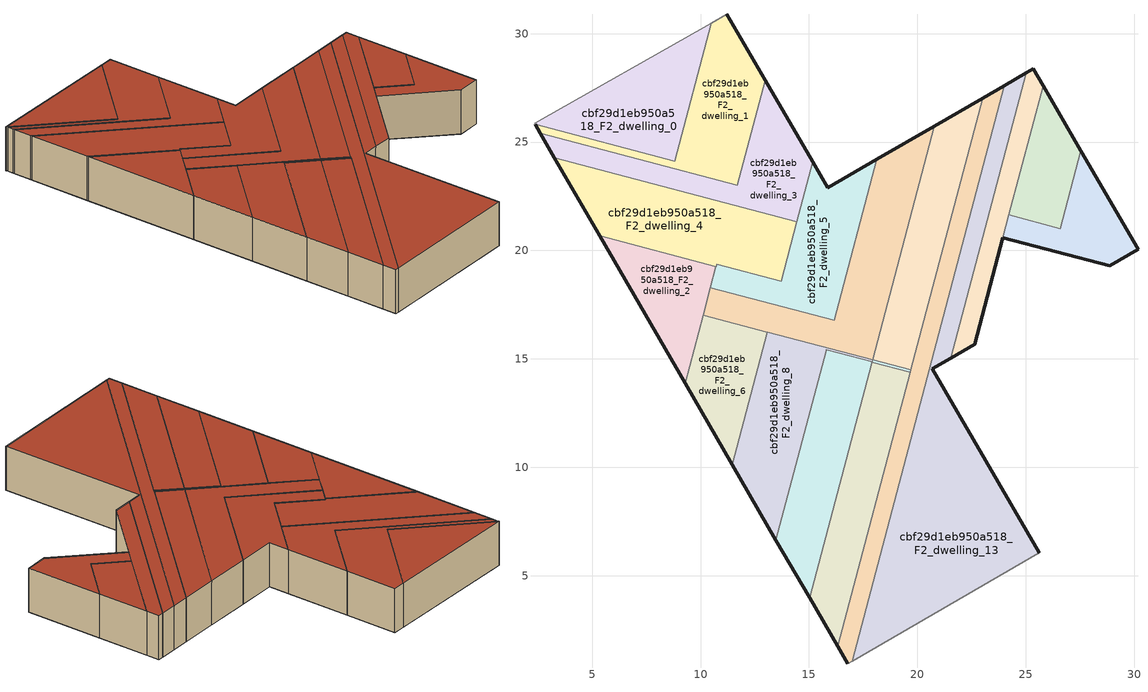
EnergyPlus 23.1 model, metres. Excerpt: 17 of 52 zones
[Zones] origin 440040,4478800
cbf29d1eb950a518_F2_dwelling_0
 floor to cbf29d1eb950a518_F1_dwelling_0 (EU_floor_Construction): 8.8,24.12 10.49,30.48 2.34,25.87 2.38,25.82 z6
 wall adiabatic (EU_wall_Construction): 2.38,25.82 2.34,25.87 10.49,30.48 z6:9
 wall to cbf29d1eb950a518_F2_dwelling_1 (EU_wall_Construction): 10.49,30.48 8.8,24.12 2.38,25.82 z6:9
 roof outside (EU_roof_Construction): 10.49,30.48 8.8,24.12 2.38,25.82 2.34,25.87 z9
cbf29d1eb950a518_F2_dwelling_1
 floor to cbf29d1eb950a518_F1_dwelling_1 (EU_floor_Construction): 11.71,23 12.99,27.84 11.22,30.9 10.49,30.48 8.8,24.12 2.38,25.82 2.62,25.4 z6
 wall outside (EU_wall_Construction): 11.22,30.9 12.99,27.84 / 2.62,25.4 2.38,25.82 z6:9
 wall adiabatic (EU_wall_Construction): 10.49,30.48 11.22,30.9 z6:9
 wall to cbf29d1eb950a518_F2_dwelling_3 (EU_wall_Construction): 12.99,27.84 11.71,23 2.62,25.4 z6:9
 roof outside (EU_roof_Construction): 11.22,30.9 12.99,27.84 11.71,23 2.62,25.4 2.38,25.82 8.8,24.12 10.49,30.48 z9
cbf29d1eb950a518_F2_dwelling_10
 floor to cbf29d1eb950a518_F1_dwelling_10 (EU_floor_Construction): 15.03,3.97 17.9,14.81 17.91,14.85 19.67,14.38 19.7,14.49 17.93,14.95 17.91,14.86 15.8,15.42 15.79,15.37 13.48,6.64 z6
 wall outside (EU_wall_Construction): 15.03,3.97 13.48,6.64 z6:9; 19.67,14.38,9 19.67,14.39,6 19.67,14.38,6; 15.8,15.41,9 15.8,15.41,6 15.8,15.42,6
 wall to cbf29d1eb950a518_F2_dwelling_9 (EU_wall_Construction): 17.93,14.95 19.7,14.49 z6:9
 wall to cbf29d1eb950a518_F2_dwelling_11 (EU_wall_Construction): 19.67,14.38 17.91,14.85 17.9,14.81 15.03,3.97 z6:9
 wall to cbf29d1eb950a518_F2_dwelling_8 (EU_wall_Construction): 15.8,15.42 17.91,14.86 17.93,14.95 / 13.48,6.64 15.79,15.37 15.8,15.41 z6:9
 wall to cbf29d1eb950a518_F2_dwelling_12 (EU_wall_Construction): 19.7,14.49 19.67,14.39 z6:9
 roof outside (EU_roof_Construction): 19.7,14.49 19.67,14.38 17.91,14.85 17.9,14.81 15.03,3.97 13.48,6.64 15.79,15.37 15.8,15.42 17.91,14.86 17.93,14.95 z9
cbf29d1eb950a518_F2_dwelling_11
 floor to cbf29d1eb950a518_F1_dwelling_11 (EU_floor_Construction): 16.32,1.74 19.67,14.38 17.91,14.85 15.03,3.97 z6
 wall outside (EU_wall_Construction): 16.32,1.74 15.03,3.97 z6:9
 wall to cbf29d1eb950a518_F2_dwelling_12 (EU_wall_Construction): 19.67,14.38 16.32,1.74 z6:9
 roof outside (EU_roof_Construction): 19.67,14.38 16.32,1.74 15.03,3.97 17.91,14.85 z9
cbf29d1eb950a518_F2_dwelling_12
 floor to cbf29d1eb950a518_F1_dwelling_12 (EU_floor_Construction): 16.99,1.05 24.02,27.6 23.01,27.02 16.32,1.74 16.79,0.93 z6
 wall outside (EU_wall_Construction): 16.79,0.93 16.32,1.74 / 23.01,27.02 24.02,27.6 z6:9; 19.67,14.38,9 19.67,14.39,6 19.67,14.39,9
 wall to cbf29d1eb950a518_F2_dwelling_13 (EU_wall_Construction): 24.02,27.6 16.99,1.05 z6:9
 wall adiabatic (EU_wall_Construction): 16.99,1.05 16.79,0.93 z6:9
 wall to cbf29d1eb950a518_F2_dwelling_9 (EU_wall_Construction): 19.7,14.49 23.01,27.02 z6:9
 roof outside (EU_roof_Construction): 24.02,27.6 16.99,1.05 16.79,0.93 16.32,1.74 23.01,27.02 z9
cbf29d1eb950a518_F2_dwelling_13
 floor to cbf29d1eb950a518_F1_dwelling_13 (EU_floor_Construction): 25.63,6.06 20.69,14.54 21.55,15.04 25.03,28.19 24.02,27.6 16.99,1.05 z6
 wall outside (EU_wall_Construction): 24.02,27.6 25.03,28.19 / 21.55,15.04 20.69,14.54 25.63,6.06 z6:9
 wall to cbf29d1eb950a518_F2_dwelling_14 (EU_wall_Construction): 25.03,28.19 21.55,15.04 z6:9
 wall adiabatic (EU_wall_Construction): 25.63,6.06 16.99,1.05 z6:9
 roof outside (EU_roof_Construction): 25.03,28.19 21.55,15.04 20.69,14.54 25.63,6.06 16.99,1.05 24.02,27.6 z9
cbf29d1eb950a518_F2_dwelling_14
 floor to cbf29d1eb950a518_F1_dwelling_14 (EU_floor_Construction): 22.64,15.67 25.8,27.6 25.35,28.37 25.03,28.19 21.55,15.04 z6
 wall outside (EU_wall_Construction): 25.03,28.19 25.35,28.37 25.8,27.6 / 23.94,20.59 22.64,15.67 21.55,15.04 z6:9
 wall to cbf29d1eb950a518_F2_dwelling_15 (EU_wall_Construction): 25.8,27.6 24.22,21.64 z6:9
 wall to cbf29d1eb950a518_F2_dwelling_16 (EU_wall_Construction): 24.22,21.64 23.95,20.59 z6:9
 roof outside (EU_roof_Construction): 25.35,28.37 25.8,27.6 22.64,15.67 21.55,15.04 25.03,28.19 z9
cbf29d1eb950a518_F2_dwelling_15
 floor to cbf29d1eb950a518_F1_dwelling_15 (EU_floor_Construction): 26.59,21.01 27.54,24.6 25.8,27.6 24.22,21.64 z6
 wall outside (EU_wall_Construction): 25.8,27.6 27.54,24.6 z6:9
 wall to cbf29d1eb950a518_F2_dwelling_16 (EU_wall_Construction): 27.54,24.6 26.59,21.01 24.22,21.64 z6:9
 roof outside (EU_roof_Construction): 25.8,27.6 27.54,24.6 26.59,21.01 24.22,21.64 z9
cbf29d1eb950a518_F2_dwelling_16
 floor to cbf29d1eb950a518_F1_dwelling_16 (EU_floor_Construction): 30.18,20.05 27.54,24.6 26.59,21.01 24.22,21.64 23.95,20.59 28.87,19.29 z6
 wall outside (EU_wall_Construction): 27.54,24.6 30.18,20.05 28.87,19.29 23.95,20.59 z6:9
 roof outside (EU_roof_Construction): 27.54,24.6 30.18,20.05 28.87,19.29 23.95,20.59 24.22,21.64 26.59,21.01 z9
cbf29d1eb950a518_F2_dwelling_2
 floor to cbf29d1eb950a518_F1_dwelling_2 (EU_floor_Construction): 9.29,13.88 10.72,19.25 5.36,20.67 z6
 wall outside (EU_wall_Construction): 9.29,13.88 5.36,20.67 z6:9
 wall to cbf29d1eb950a518_F2_dwelling_4 (EU_wall_Construction): 5.36,20.67 10.72,19.25 z6:9
 wall to cbf29d1eb950a518_F2_dwelling_6 (EU_wall_Construction): 10.12,17 9.29,13.88 z6:9
 wall to cbf29d1eb950a518_F2_dwelling_7 (EU_wall_Construction): 10.46,18.28 10.12,17 z6:9
 wall to cbf29d1eb950a518_F2_dwelling_5 (EU_wall_Construction): 10.71,19.25 10.46,18.28 z6:9
 roof outside (EU_roof_Construction): 10.72,19.25 9.29,13.88 5.36,20.67 z9
cbf29d1eb950a518_F2_dwelling_3
 floor to cbf29d1eb950a518_F1_dwelling_3 (EU_floor_Construction): 14.44,21.33 15.17,24.08 12.99,27.84 11.71,23 2.62,25.4 3.27,24.28 z6
 wall outside (EU_wall_Construction): 12.99,27.84 15.17,24.08 / 3.27,24.28 2.62,25.4 z6:9
 wall to cbf29d1eb950a518_F2_dwelling_4 (EU_wall_Construction): 14.44,21.33 3.27,24.28 z6:9
 wall to cbf29d1eb950a518_F2_dwelling_5 (EU_wall_Construction): 15.17,24.08 14.44,21.33 z6:9
 roof outside (EU_roof_Construction): 12.99,27.84 15.17,24.08 14.44,21.33 3.27,24.28 2.62,25.4 11.71,23 z9
cbf29d1eb950a518_F2_dwelling_4
 floor to cbf29d1eb950a518_F1_dwelling_4 (EU_floor_Construction): 13.71,18.59 14.44,21.33 3.27,24.28 5.36,20.67 10.72,19.25 10.75,19.37 z6
 wall outside (EU_wall_Construction): 5.36,20.67 3.27,24.28 z6:9
 wall to cbf29d1eb950a518_F2_dwelling_5 (EU_wall_Construction): 14.44,21.33 13.71,18.59 10.75,19.37 10.72,19.25 z6:9
 roof outside (EU_roof_Construction): 14.44,21.33 13.71,18.59 10.75,19.37 10.72,19.25 5.36,20.67 3.27,24.28 z9
cbf29d1eb950a518_F2_dwelling_5
 floor to cbf29d1eb950a518_F1_dwelling_5 (EU_floor_Construction): 16.16,16.77 18.13,24.2 15.86,22.89 15.17,24.08 13.71,18.59 10.75,19.37 10.46,18.28 z6
 wall outside (EU_wall_Construction): 15.17,24.08 15.86,22.89 18.13,24.2 z6:9
 wall to cbf29d1eb950a518_F2_dwelling_7 (EU_wall_Construction): 18.13,24.2 16.16,16.77 10.46,18.28 z6:9
 roof outside (EU_roof_Construction): 18.13,24.2 16.16,16.77 10.46,18.28 10.75,19.37 13.71,18.59 15.17,24.08 15.86,22.89 z9
cbf29d1eb950a518_F2_dwelling_6
 floor to cbf29d1eb950a518_F1_dwelling_6 (EU_floor_Construction): 11.47,10.11 13.09,16.22 10.12,17 9.29,13.88 z6
 wall outside (EU_wall_Construction): 11.47,10.11 9.29,13.88 z6:9
 wall to cbf29d1eb950a518_F2_dwelling_7 (EU_wall_Construction): 10.12,17 13.09,16.22 z6:9
 wall to cbf29d1eb950a518_F2_dwelling_8 (EU_wall_Construction): 13.09,16.22 11.47,10.11 z6:9
 roof outside (EU_roof_Construction): 13.09,16.22 11.47,10.11 9.29,13.88 10.12,17 z9
cbf29d1eb950a518_F2_dwelling_7
 floor to cbf29d1eb950a518_F1_dwelling_7 (EU_floor_Construction): 17.94,14.96 20.79,25.74 18.13,24.2 16.16,16.77 10.46,18.28 10.12,17 13.09,16.22 13.09,16.24 z6
 wall outside (EU_wall_Construction): 18.13,24.2 20.79,25.74 z6:9
 wall to cbf29d1eb950a518_F2_dwelling_8 (EU_wall_Construction): 17.94,14.96 13.09,16.24 13.09,16.22 z6:9
 wall to cbf29d1eb950a518_F2_dwelling_9 (EU_wall_Construction): 20.79,25.74 17.94,14.96 z6:9
 roof outside (EU_roof_Construction): 20.79,25.74 17.94,14.96 13.09,16.24 13.09,16.22 10.12,17 10.46,18.28 16.16,16.77 18.13,24.2 z9
cbf29d1eb950a518_F2_dwelling_8
 floor to cbf29d1eb950a518_F1_dwelling_8 (EU_floor_Construction): 13.48,6.64 15.8,15.41 17.91,14.86 17.94,14.96 13.09,16.24 11.47,10.11 z6
 wall outside (EU_wall_Construction): 13.48,6.64 11.47,10.11 z6:9
 wall to cbf29d1eb950a518_F2_dwelling_9 (EU_wall_Construction): 17.94,14.96,9 17.94,14.95,7.5 17.93,14.95,9
 roof outside (EU_roof_Construction): 17.94,14.96 17.91,14.86 15.8,15.41 13.48,6.64 11.47,10.11 13.09,16.24 z9
cbf29d1eb950a518_F2_dwelling_9
 floor to cbf29d1eb950a518_F1_dwelling_9 (EU_floor_Construction): 19.7,14.49 23.01,27.02 20.79,25.74 17.93,14.95 z6
 wall outside (EU_wall_Construction): 20.79,25.74 23.01,27.02 z6:9
 roof outside (EU_roof_Construction): 23.01,27.02 19.7,14.49 17.93,14.95 20.79,25.74 z9
[Building]
EU S2 Campaign: North Axis=0; Terrain=City; Solar Distribution=FullExterior
[Site:Location]
Madrid: Latitude=40.5; Longitude=-3.5; Time Zone=1; Elevation=609
[SizingPeriod:WeatherFileDays]
AnnualSizingPeriod: Begin Month=1; Begin Day of Month=1; End Month=12; End Day of Month=31; Day of Week for Start Day=Monday; Use Weather File Daylight Saving Period=No; Use Weather File Rain and Snow Indicators=No
[MATERIAL]
EU_InternalMass_Material: Roughness=MediumRough; Thickness=0.1; Conductivity=1; Density=1800; Specific Heat=900; Thermal Absorptance=0.9; Solar Absorptance=0.7; Visible Absorptance=0.7
[MATERIAL:NOMASS] Roughness=MediumRough; Thermal Absorptance=0.9; Solar Absorptance=0.7; Visible Absorptance=0.7
Name | Thermal Resistance
EU_wall_NoMass | 1.60022
EU_roof_NoMass | 1.57597
EU_floor_NoMass | 0.470652
[CONSTRUCTION]
EU_wall_Construction: EU_wall_NoMass
EU_roof_Construction: EU_roof_NoMass
EU_floor_Construction: EU_floor_NoMass
EU_InternalMass_Construction: EU_InternalMass_Material
[ZONE] Type=1; Multiplier=1; Ceiling Height=autocalculate; Floor Area=autocalculate; Part of Total Floor Area=Yes
Name | Volume
cbf29d1eb950a518_F2_dwelling_0 | 66.52
cbf29d1eb950a518_F2_dwelling_1 | 66.4977
cbf29d1eb950a518_F2_dwelling_10 | 67.0953
cbf29d1eb950a518_F2_dwelling_11 | 66.5295
cbf29d1eb950a518_F2_dwelling_12 | 66.5676
cbf29d1eb950a518_F2_dwelling_13 | 183.078
cbf29d1eb950a518_F2_dwelling_14 | 35.3906
cbf29d1eb950a518_F2_dwelling_15 | 36.327
cbf29d1eb950a518_F2_dwelling_16 | 38.8663
cbf29d1eb950a518_F2_dwelling_2 | 46.1935
cbf29d1eb950a518_F2_dwelling_3 | 64.9984
cbf29d1eb950a518_F2_dwelling_4 | 88.3608
cbf29d1eb950a518_F2_dwelling_5 | 66.5105
cbf29d1eb950a518_F2_dwelling_6 | 43.9666
cbf29d1eb950a518_F2_dwelling_7 | 89.0779
cbf29d1eb950a518_F2_dwelling_8 | 66.5171
cbf29d1eb950a518_F2_dwelling_9 | 65.9612
[INTERNALMASS] Construction=EU_InternalMass_Construction
Name | Zone or ZoneList | Surface Area
cbf29d1eb950a518_F2_dwelling_0_EU_InternalMass | cbf29d1eb950a518_F2_dwelling_0 | 23.4804
cbf29d1eb950a518_F2_dwelling_1_EU_InternalMass | cbf29d1eb950a518_F2_dwelling_1 | 19.0013
cbf29d1eb950a518_F2_dwelling_2_EU_InternalMass | cbf29d1eb950a518_F2_dwelling_2 | 27.9532
cbf29d1eb950a518_F2_dwelling_3_EU_InternalMass | cbf29d1eb950a518_F2_dwelling_3 | 23.4761
cbf29d1eb950a518_F2_dwelling_4_EU_InternalMass | cbf29d1eb950a518_F2_dwelling_4 | 23.4755
cbf29d1eb950a518_F2_dwelling_5_EU_InternalMass | cbf29d1eb950a518_F2_dwelling_5 | 23.4718
cbf29d1eb950a518_F2_dwelling_6_EU_InternalMass | cbf29d1eb950a518_F2_dwelling_6 | 16.0501
cbf29d1eb950a518_F2_dwelling_7_EU_InternalMass | cbf29d1eb950a518_F2_dwelling_7 | 30.8951
cbf29d1eb950a518_F2_dwelling_8_EU_InternalMass | cbf29d1eb950a518_F2_dwelling_8 | 23.6719
cbf29d1eb950a518_F2_dwelling_9_EU_InternalMass | cbf29d1eb950a518_F2_dwelling_9 | 23.276
cbf29d1eb950a518_F2_dwelling_10_EU_InternalMass | cbf29d1eb950a518_F2_dwelling_10 | 23.4767
cbf29d1eb950a518_F2_dwelling_11_EU_InternalMass | cbf29d1eb950a518_F2_dwelling_11 | 23.4719
cbf29d1eb950a518_F2_dwelling_12_EU_InternalMass | cbf29d1eb950a518_F2_dwelling_12 | 64.8698
cbf29d1eb950a518_F2_dwelling_13_EU_InternalMass | cbf29d1eb950a518_F2_dwelling_13 | 12.4071
cbf29d1eb950a518_F2_dwelling_14_EU_InternalMass | cbf29d1eb950a518_F2_dwelling_14 | 12.7886
cbf29d1eb950a518_F2_dwelling_15_EU_InternalMass | cbf29d1eb950a518_F2_dwelling_15 | 13.6619
cbf29d1eb950a518_F2_dwelling_16_EU_InternalMass | cbf29d1eb950a518_F2_dwelling_16 | 13.6652
[OTHEREQUIPMENT] Fuel Type=Electricity; Design Level Calculation Method=Watts/Area; Power per Zone Floor Area=1; Fraction Latent=0; Fraction Radiant=0; Fraction Lost=0; Carbon Dioxide Generation Rate=0; EndUse Subcategory=EU_Step8_InternalGains
Name | Zone or ZoneList or Space or SpaceList | Schedule
EU_Step8_InternalGain_cbf29d1eb950a518_F2_dwelling_0_f000 | cbf29d1eb950a518_F2_dwelling_0 | EU_Step8_GainSchedule_cbf29d1eb950a518_F2_dwelling_0_f000
EU_Step8_InternalGain_cbf29d1eb950a518_F2_dwelling_1_f000 | cbf29d1eb950a518_F2_dwelling_1 | EU_Step8_GainSchedule_cbf29d1eb950a518_F2_dwelling_1_f000
EU_Step8_InternalGain_cbf29d1eb950a518_F2_dwelling_2_f000 | cbf29d1eb950a518_F2_dwelling_2 | EU_Step8_GainSchedule_cbf29d1eb950a518_F2_dwelling_2_f000
EU_Step8_InternalGain_cbf29d1eb950a518_F2_dwelling_3_f000 | cbf29d1eb950a518_F2_dwelling_3 | EU_Step8_GainSchedule_cbf29d1eb950a518_F2_dwelling_3_f000
EU_Step8_InternalGain_cbf29d1eb950a518_F2_dwelling_4_f000 | cbf29d1eb950a518_F2_dwelling_4 | EU_Step8_GainSchedule_cbf29d1eb950a518_F2_dwelling_4_f000
EU_Step8_InternalGain_cbf29d1eb950a518_F2_dwelling_5_f000 | cbf29d1eb950a518_F2_dwelling_5 | EU_Step8_GainSchedule_cbf29d1eb950a518_F2_dwelling_5_f000
EU_Step8_InternalGain_cbf29d1eb950a518_F2_dwelling_6_f000 | cbf29d1eb950a518_F2_dwelling_6 | EU_Step8_GainSchedule_cbf29d1eb950a518_F2_dwelling_6_f000
EU_Step8_InternalGain_cbf29d1eb950a518_F2_dwelling_7_f000 | cbf29d1eb950a518_F2_dwelling_7 | EU_Step8_GainSchedule_cbf29d1eb950a518_F2_dwelling_7_f000
EU_Step8_InternalGain_cbf29d1eb950a518_F2_dwelling_8_f000 | cbf29d1eb950a518_F2_dwelling_8 | EU_Step8_GainSchedule_cbf29d1eb950a518_F2_dwelling_8_f000
EU_Step8_InternalGain_cbf29d1eb950a518_F2_dwelling_9_f000 | cbf29d1eb950a518_F2_dwelling_9 | EU_Step8_GainSchedule_cbf29d1eb950a518_F2_dwelling_9_f000
EU_Step8_InternalGain_cbf29d1eb950a518_F2_dwelling_10_f000 | cbf29d1eb950a518_F2_dwelling_10 | EU_Step8_GainSchedule_cbf29d1eb950a518_F2_dwelling_10_f000
EU_Step8_InternalGain_cbf29d1eb950a518_F2_dwelling_11_f000 | cbf29d1eb950a518_F2_dwelling_11 | EU_Step8_GainSchedule_cbf29d1eb950a518_F2_dwelling_11_f000
EU_Step8_InternalGain_cbf29d1eb950a518_F2_dwelling_12_f000 | cbf29d1eb950a518_F2_dwelling_12 | EU_Step8_GainSchedule_cbf29d1eb950a518_F2_dwelling_12_f000
EU_Step8_InternalGain_cbf29d1eb950a518_F2_dwelling_13_f000 | cbf29d1eb950a518_F2_dwelling_13 | EU_Step8_GainSchedule_cbf29d1eb950a518_F2_dwelling_13_f000
EU_Step8_InternalGain_cbf29d1eb950a518_F2_dwelling_14_f000 | cbf29d1eb950a518_F2_dwelling_14 | EU_Step8_GainSchedule_cbf29d1eb950a518_F2_dwelling_14_f000
EU_Step8_InternalGain_cbf29d1eb950a518_F2_dwelling_15_f000 | cbf29d1eb950a518_F2_dwelling_15 | EU_Step8_GainSchedule_cbf29d1eb950a518_F2_dwelling_15_f000
EU_Step8_InternalGain_cbf29d1eb950a518_F2_dwelling_16_f000 | cbf29d1eb950a518_F2_dwelling_16 | EU_Step8_GainSchedule_cbf29d1eb950a518_F2_dwelling_16_f000
[ZONEVENTILATION:DESIGNFLOWRATE] Schedule=EU_AlwaysOn; Design Flow Rate Calculation Method=AirChanges/Hour; Air Changes per Hour=0.480704; Ventilation Type=Natural; Fan Pressure Rise=0; Fan Total Efficiency=1; Constant Term Coefficient=1; Temperature Term Coefficient=0; Velocity Term Coefficient=0; Velocity Squared Term Coefficient=0; Minimum Indoor Temperature=-100; Maximum Indoor Temperature=100; Delta Temperature=-100; Minimum Outdoor Temperature=-100; Maximum Outdoor Temperature=100; Maximum Wind Speed=40
Name | Zone or ZoneList or Space or SpaceList
EU_ConstantAir_cbf29d1eb950a518_F2_dwelling_0 | cbf29d1eb950a518_F2_dwelling_0
EU_ConstantAir_cbf29d1eb950a518_F2_dwelling_1 | cbf29d1eb950a518_F2_dwelling_1
EU_ConstantAir_cbf29d1eb950a518_F2_dwelling_2 | cbf29d1eb950a518_F2_dwelling_2
EU_ConstantAir_cbf29d1eb950a518_F2_dwelling_3 | cbf29d1eb950a518_F2_dwelling_3
EU_ConstantAir_cbf29d1eb950a518_F2_dwelling_4 | cbf29d1eb950a518_F2_dwelling_4
EU_ConstantAir_cbf29d1eb950a518_F2_dwelling_5 | cbf29d1eb950a518_F2_dwelling_5
EU_ConstantAir_cbf29d1eb950a518_F2_dwelling_6 | cbf29d1eb950a518_F2_dwelling_6
EU_ConstantAir_cbf29d1eb950a518_F2_dwelling_7 | cbf29d1eb950a518_F2_dwelling_7
EU_ConstantAir_cbf29d1eb950a518_F2_dwelling_8 | cbf29d1eb950a518_F2_dwelling_8
EU_ConstantAir_cbf29d1eb950a518_F2_dwelling_9 | cbf29d1eb950a518_F2_dwelling_9
EU_ConstantAir_cbf29d1eb950a518_F2_dwelling_10 | cbf29d1eb950a518_F2_dwelling_10
EU_ConstantAir_cbf29d1eb950a518_F2_dwelling_11 | cbf29d1eb950a518_F2_dwelling_11
EU_ConstantAir_cbf29d1eb950a518_F2_dwelling_12 | cbf29d1eb950a518_F2_dwelling_12
EU_ConstantAir_cbf29d1eb950a518_F2_dwelling_13 | cbf29d1eb950a518_F2_dwelling_13
EU_ConstantAir_cbf29d1eb950a518_F2_dwelling_14 | cbf29d1eb950a518_F2_dwelling_14
EU_ConstantAir_cbf29d1eb950a518_F2_dwelling_15 | cbf29d1eb950a518_F2_dwelling_15
EU_ConstantAir_cbf29d1eb950a518_F2_dwelling_16 | cbf29d1eb950a518_F2_dwelling_16
[HVACTEMPLATE:THERMOSTAT] Constant Heating Setpoint=20; Constant Cooling Setpoint=50
EU_HeatOnly_cbf29d1eb950a518_F1_dwelling_7; EU_HeatOnly_cbf29d1eb950a518_F1_dwelling_8; EU_HeatOnly_cbf29d1eb950a518_F1_dwelling_9; EU_HeatOnly_cbf29d1eb950a518_F1_dwelling_10; EU_HeatOnly_cbf29d1eb950a518_F1_dwelling_11; EU_HeatOnly_cbf29d1eb950a518_F1_dwelling_12; EU_HeatOnly_cbf29d1eb950a518_F1_dwelling_13; EU_HeatOnly_cbf29d1eb950a518_F1_dwelling_14; EU_HeatOnly_cbf29d1eb950a518_F1_dwelling_15; EU_HeatOnly_cbf29d1eb950a518_F1_dwelling_16; EU_HeatOnly_cbf29d1eb950a518_F2_dwelling_0; EU_HeatOnly_cbf29d1eb950a518_F2_dwelling_1; EU_HeatOnly_cbf29d1eb950a518_F2_dwelling_2; EU_HeatOnly_cbf29d1eb950a518_F2_dwelling_3; EU_HeatOnly_cbf29d1eb950a518_F2_dwelling_4; EU_HeatOnly_cbf29d1eb950a518_F2_dwelling_5; EU_HeatOnly_cbf29d1eb950a518_F2_dwelling_6; EU_HeatOnly_cbf29d1eb950a518_F2_dwelling_7; EU_HeatOnly_cbf29d1eb950a518_F2_dwelling_8; EU_HeatOnly_cbf29d1eb950a518_F2_dwelling_9; EU_HeatOnly_cbf29d1eb950a518_F2_dwelling_10; EU_HeatOnly_cbf29d1eb950a518_F2_dwelling_11; EU_HeatOnly_cbf29d1eb950a518_F2_dwelling_12; EU_HeatOnly_cbf29d1eb950a518_F2_dwelling_13; EU_HeatOnly_cbf29d1eb950a518_F2_dwelling_14; EU_HeatOnly_cbf29d1eb950a518_F2_dwelling_15; EU_HeatOnly_cbf29d1eb950a518_F2_dwelling_16
[HVACTEMPLATE:ZONE:IDEALLOADSAIRSYSTEM] System Availability Schedule=EU_AlwaysOn; Maximum Heating Supply Air Temperature=50; Minimum Cooling Supply Air Temperature=13; Maximum Heating Supply Air Humidity Ratio=0.0156; Minimum Cooling Supply Air Humidity Ratio=0.0077; Heating Limit=NoLimit; Cooling Limit=NoLimit; Heating Availability Schedule=EU_AlwaysOn; Cooling Availability Schedule=EU_CoolingOff; Dehumidification Control Type=ConstantSensibleHeatRatio; Cooling Sensible Heat Ratio=0.7; Dehumidification Setpoint=60; Humidification Control Type=None; Humidification Setpoint=30; Outdoor Air Method=None; Outdoor Air Flow Rate per Person=0.00944; Outdoor Air Flow Rate per Zone Floor Area=0; Outdoor Air Flow Rate per Zone=0; Demand Controlled Ventilation Type=None; Outdoor Air Economizer Type=NoEconomizer; Heat Recovery Type=None; Sensible Heat Recovery Effectiveness=0.7; Latent Heat Recovery Effectiveness=0.65
Name | Template Thermostat
cbf29d1eb950a518_F2_dwelling_0 | EU_HeatOnly_cbf29d1eb950a518_F2_dwelling_0
cbf29d1eb950a518_F2_dwelling_1 | EU_HeatOnly_cbf29d1eb950a518_F2_dwelling_1
cbf29d1eb950a518_F2_dwelling_2 | EU_HeatOnly_cbf29d1eb950a518_F2_dwelling_2
cbf29d1eb950a518_F2_dwelling_3 | EU_HeatOnly_cbf29d1eb950a518_F2_dwelling_3
cbf29d1eb950a518_F2_dwelling_4 | EU_HeatOnly_cbf29d1eb950a518_F2_dwelling_4
cbf29d1eb950a518_F2_dwelling_5 | EU_HeatOnly_cbf29d1eb950a518_F2_dwelling_5
cbf29d1eb950a518_F2_dwelling_6 | EU_HeatOnly_cbf29d1eb950a518_F2_dwelling_6
cbf29d1eb950a518_F2_dwelling_7 | EU_HeatOnly_cbf29d1eb950a518_F2_dwelling_7
cbf29d1eb950a518_F2_dwelling_8 | EU_HeatOnly_cbf29d1eb950a518_F2_dwelling_8
cbf29d1eb950a518_F2_dwelling_9 | EU_HeatOnly_cbf29d1eb950a518_F2_dwelling_9
cbf29d1eb950a518_F2_dwelling_10 | EU_HeatOnly_cbf29d1eb950a518_F2_dwelling_10
cbf29d1eb950a518_F2_dwelling_11 | EU_HeatOnly_cbf29d1eb950a518_F2_dwelling_11
cbf29d1eb950a518_F2_dwelling_12 | EU_HeatOnly_cbf29d1eb950a518_F2_dwelling_12
cbf29d1eb950a518_F2_dwelling_13 | EU_HeatOnly_cbf29d1eb950a518_F2_dwelling_13
cbf29d1eb950a518_F2_dwelling_14 | EU_HeatOnly_cbf29d1eb950a518_F2_dwelling_14
cbf29d1eb950a518_F2_dwelling_15 | EU_HeatOnly_cbf29d1eb950a518_F2_dwelling_15
cbf29d1eb950a518_F2_dwelling_16 | EU_HeatOnly_cbf29d1eb950a518_F2_dwelling_16
[SIZING:ZONE] Zone Cooling Design Supply Air Temperature Input Method=SupplyAirTemperature; Zone Cooling Design Supply Air Temperature=13; Zone Heating Design Supply Air Temperature Input Method=SupplyAirTemperature; Zone Heating Design Supply Air Temperature=50; Zone Cooling Design Supply Air Humidity Ratio=0.008; Zone Heating Design Supply Air Humidity Ratio=0.008; Cooling Design Air Flow Method=DesignDay; Cooling Design Air Flow Rate=0; Cooling Minimum Air Flow per Zone Floor Area=0.000762; Cooling Minimum Air Flow=0; Cooling Minimum Air Flow Fraction=0.2; Heating Design Air Flow Method=DesignDay; Heating Design Air Flow Rate=0; Heating Maximum Air Flow per Zone Floor Area=0.002032; Heating Maximum Air Flow=0.141576; Heating Maximum Air Flow Fraction=0.3; Account for Dedicated Outdoor Air System=No; Dedicated Outdoor Air System Control Strategy=NeutralSupplyAir; Dedicated Outdoor Air Low Setpoint Temperature for Design=autosize; Dedicated Outdoor Air High Setpoint Temperature for Design=autosize; Zone Load Sizing Method=Sensible Load Only No Latent Load; Zone Latent Cooling Design Supply Air Humidity Ratio Input Method=HumidityRatioDifference; Zone Cooling Design Supply Air Humidity Ratio Difference=0.005; Zone Latent Heating Design Supply Air Humidity Ratio Input Method=HumidityRatioDifference; Zone Humidification Design Supply Air Humidity Ratio Difference=0.005
cbf29d1eb950a518_F2_dwelling_0; cbf29d1eb950a518_F2_dwelling_1; cbf29d1eb950a518_F2_dwelling_2; cbf29d1eb950a518_F2_dwelling_3; cbf29d1eb950a518_F2_dwelling_4; cbf29d1eb950a518_F2_dwelling_5; cbf29d1eb950a518_F2_dwelling_6; cbf29d1eb950a518_F2_dwelling_7; cbf29d1eb950a518_F2_dwelling_8; cbf29d1eb950a518_F2_dwelling_9; cbf29d1eb950a518_F2_dwelling_10; cbf29d1eb950a518_F2_dwelling_11; cbf29d1eb950a518_F2_dwelling_12; cbf29d1eb950a518_F2_dwelling_13; cbf29d1eb950a518_F2_dwelling_14; cbf29d1eb950a518_F2_dwelling_15; cbf29d1eb950a518_F2_dwelling_16
[SCHEDULE:CONSTANT]
Name | Hourly Value
EU_AlwaysOn | 1
EU_CoolingOff | 0
[SCHEDULE:FILE] Column Number=1; Rows to Skip at Top=0; Number of Hours of Data=8760; Column Separator=Comma; Interpolate to Timestep=No; Minutes per Item=60; Adjust Schedule for Daylight Savings=Yes
Name | File
EU_Step8_GainSchedule_cbf29d1eb950a518_F2_dwelling_0_f000 | ../../schedules/cbf29d1eb950a518/cbf29d1eb950a518_F2_dwelling_0_f000_gain.csv
EU_Step8_GainSchedule_cbf29d1eb950a518_F2_dwelling_1_f000 | ../../schedules/cbf29d1eb950a518/cbf29d1eb950a518_F2_dwelling_1_f000_gain.csv
EU_Step8_GainSchedule_cbf29d1eb950a518_F2_dwelling_2_f000 | ../../schedules/cbf29d1eb950a518/cbf29d1eb950a518_F2_dwelling_2_f000_gain.csv
EU_Step8_GainSchedule_cbf29d1eb950a518_F2_dwelling_3_f000 | ../../schedules/cbf29d1eb950a518/cbf29d1eb950a518_F2_dwelling_3_f000_gain.csv
EU_Step8_GainSchedule_cbf29d1eb950a518_F2_dwelling_4_f000 | ../../schedules/cbf29d1eb950a518/cbf29d1eb950a518_F2_dwelling_4_f000_gain.csv
EU_Step8_GainSchedule_cbf29d1eb950a518_F2_dwelling_5_f000 | ../../schedules/cbf29d1eb950a518/cbf29d1eb950a518_F2_dwelling_5_f000_gain.csv
EU_Step8_GainSchedule_cbf29d1eb950a518_F2_dwelling_6_f000 | ../../schedules/cbf29d1eb950a518/cbf29d1eb950a518_F2_dwelling_6_f000_gain.csv
EU_Step8_GainSchedule_cbf29d1eb950a518_F2_dwelling_7_f000 | ../../schedules/cbf29d1eb950a518/cbf29d1eb950a518_F2_dwelling_7_f000_gain.csv
EU_Step8_GainSchedule_cbf29d1eb950a518_F2_dwelling_8_f000 | ../../schedules/cbf29d1eb950a518/cbf29d1eb950a518_F2_dwelling_8_f000_gain.csv
EU_Step8_GainSchedule_cbf29d1eb950a518_F2_dwelling_9_f000 | ../../schedules/cbf29d1eb950a518/cbf29d1eb950a518_F2_dwelling_9_f000_gain.csv
EU_Step8_GainSchedule_cbf29d1eb950a518_F2_dwelling_10_f000 | ../../schedules/cbf29d1eb950a518/cbf29d1eb950a518_F2_dwelling_10_f000_gain.csv
EU_Step8_GainSchedule_cbf29d1eb950a518_F2_dwelling_11_f000 | ../../schedules/cbf29d1eb950a518/cbf29d1eb950a518_F2_dwelling_11_f000_gain.csv
EU_Step8_GainSchedule_cbf29d1eb950a518_F2_dwelling_12_f000 | ../../schedules/cbf29d1eb950a518/cbf29d1eb950a518_F2_dwelling_12_f000_gain.csv
EU_Step8_GainSchedule_cbf29d1eb950a518_F2_dwelling_13_f000 | ../../schedules/cbf29d1eb950a518/cbf29d1eb950a518_F2_dwelling_13_f000_gain.csv
EU_Step8_GainSchedule_cbf29d1eb950a518_F2_dwelling_14_f000 | ../../schedules/cbf29d1eb950a518/cbf29d1eb950a518_F2_dwelling_14_f000_gain.csv
EU_Step8_GainSchedule_cbf29d1eb950a518_F2_dwelling_15_f000 | ../../schedules/cbf29d1eb950a518/cbf29d1eb950a518_F2_dwelling_15_f000_gain.csv
EU_Step8_GainSchedule_cbf29d1eb950a518_F2_dwelling_16_f000 | ../../schedules/cbf29d1eb950a518/cbf29d1eb950a518_F2_dwelling_16_f000_gain.csv
